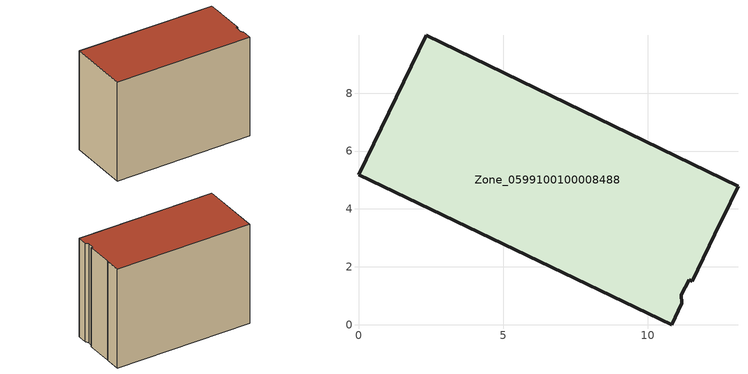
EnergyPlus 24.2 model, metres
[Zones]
Zone_0599100100008488
 floor ground (C_G): 12.51,3.52 11.54,1.5 11.43,1.55 11.15,1.03 11.18,0.74 10.82,0 0,5.17 2.34,10 13.12,4.79 12.58,3.67 z0
 wall outside (C_F): 13.12,4.79 2.34,10 0,5.17 10.82,0 11.18,0.74 11.15,1.03 11.43,1.55 11.54,1.5 12.51,3.52 12.58,3.67 13.12,4.79 z0:8.87
 roof outside (C_R): 10.82,0 11.18,0.74 11.15,1.03 11.43,1.55 11.54,1.5 12.51,3.52 12.58,3.67 13.12,4.79 2.34,10 0,5.17 z8.87
[BUILDING]
Pand.0599100100008488: North Axis=0; Terrain=City; Loads Convergence Tolerance Value=0.04; Temperature Convergence Tolerance Value=0.4; Solar Distribution=FullExterior; Maximum Number of Warmup Days=25; Minimum Number of Warmup Days=1
[Site:Location]
Rotterdam.The.Hague.AP_ZH_NLD Design_Conditions: Latitude=51.96; Longitude=4.45; Time Zone=1; Elevation=-4.5
[SITE:GROUNDTEMPERATURE:BUILDINGSURFACE]
18, 18, 18, 18, 18, 18, 18, 18, 18, 18, 18, 18
[MATERIAL] Thermal Absorptance=0.9; Solar Absorptance=0.7; Visible Absorptance=0.7
Name | Roughness | Thickness | Conductivity | Density | Specific Heat
G.TI.2015-2018 | MediumSmooth | 0.15 | 0.0428571 | 540 | 1210
F.TI.2015-2018 | Rough | 0.3 | 0.0666667 | 1920 | 840
R.TI.2015-2018 | MediumRough | 0.2 | 0.0333333 | 1500 | 1000
[CONSTRUCTION]
C_G: G.TI.2015-2018
C_F: F.TI.2015-2018
C_R: R.TI.2015-2018
[ZONE]
Zone_0599100100008488: Type=1; Multiplier=1; Ceiling Height=Autocalculate; Volume=Autocalculate; Floor Area=autocalculate; Part of Total Floor Area=Yes
[ZONEINFILTRATION:DESIGNFLOWRATE]
Infil_Zone_0599100100008488: Zone or ZoneList or Space or SpaceList=Zone_0599100100008488; Schedule=AlwaysOn; Design Flow Rate Calculation Method=Flow/Area; Flow Rate per Floor Area=0.0015; Constant Term Coefficient=1; Temperature Term Coefficient=0; Velocity Term Coefficient=0; Velocity Squared Term Coefficient=0
[HVACTEMPLATE:ZONE:IDEALLOADSAIRSYSTEM]
Zone_0599100100008488: Maximum Heating Supply Air Temperature=50; Minimum Cooling Supply Air Temperature=13; Maximum Heating Supply Air Humidity Ratio=0.0156; Minimum Cooling Supply Air Humidity Ratio=0.0077; Heating Limit=NoLimit; Cooling Limit=NoLimit; Dehumidification Control Type=ConstantSensibleHeatRatio; Cooling Sensible Heat Ratio=0.7; Dehumidification Setpoint=60; Humidification Control Type=None; Humidification Setpoint=30; Outdoor Air Method=None; Outdoor Air Flow Rate per Person=0.00944; Outdoor Air Flow Rate per Zone Floor Area=0; Outdoor Air Flow Rate per Zone=0; Demand Controlled Ventilation Type=None; Outdoor Air Economizer Type=NoEconomizer; Heat Recovery Type=None; Sensible Heat Recovery Effectiveness=0.7; Latent Heat Recovery Effectiveness=0.65
[ZONECONTROL:THERMOSTAT]
ThermostatControl_Zone_0599100100008488: Zone or ZoneList=Zone_0599100100008488; Control Type Schedule=DualSetpointControlType; Control 1=Thermostat_Zone_0599100100008488; Temperature Difference Between Cutout And Setpoint=0
[THERMOSTATSETPOINT:DUALSETPOINT]
Thermostat_Zone_0599100100008488: Heating Setpoint Temperature Schedule=HeatingSetpoint_Zone_0599100100008488; Cooling Setpoint Temperature Schedule=CoolingSetpoint_Zone_0599100100008488
[SCHEDULE:COMPACT]
HeatingSetpoint_Zone_0599100100008488: Through: 12/31, For: AllDays, Until: 24:00, 21
CoolingSetpoint_Zone_0599100100008488: Through: 12/31, For: AllDays, Until: 24:00, 24
DualSetpointControlType: Through: 12/31, For: AllDays, Until: 24:00, 4
AlwaysOn: Through: 12/31, For: AllDays, Until: 24:00, 1
